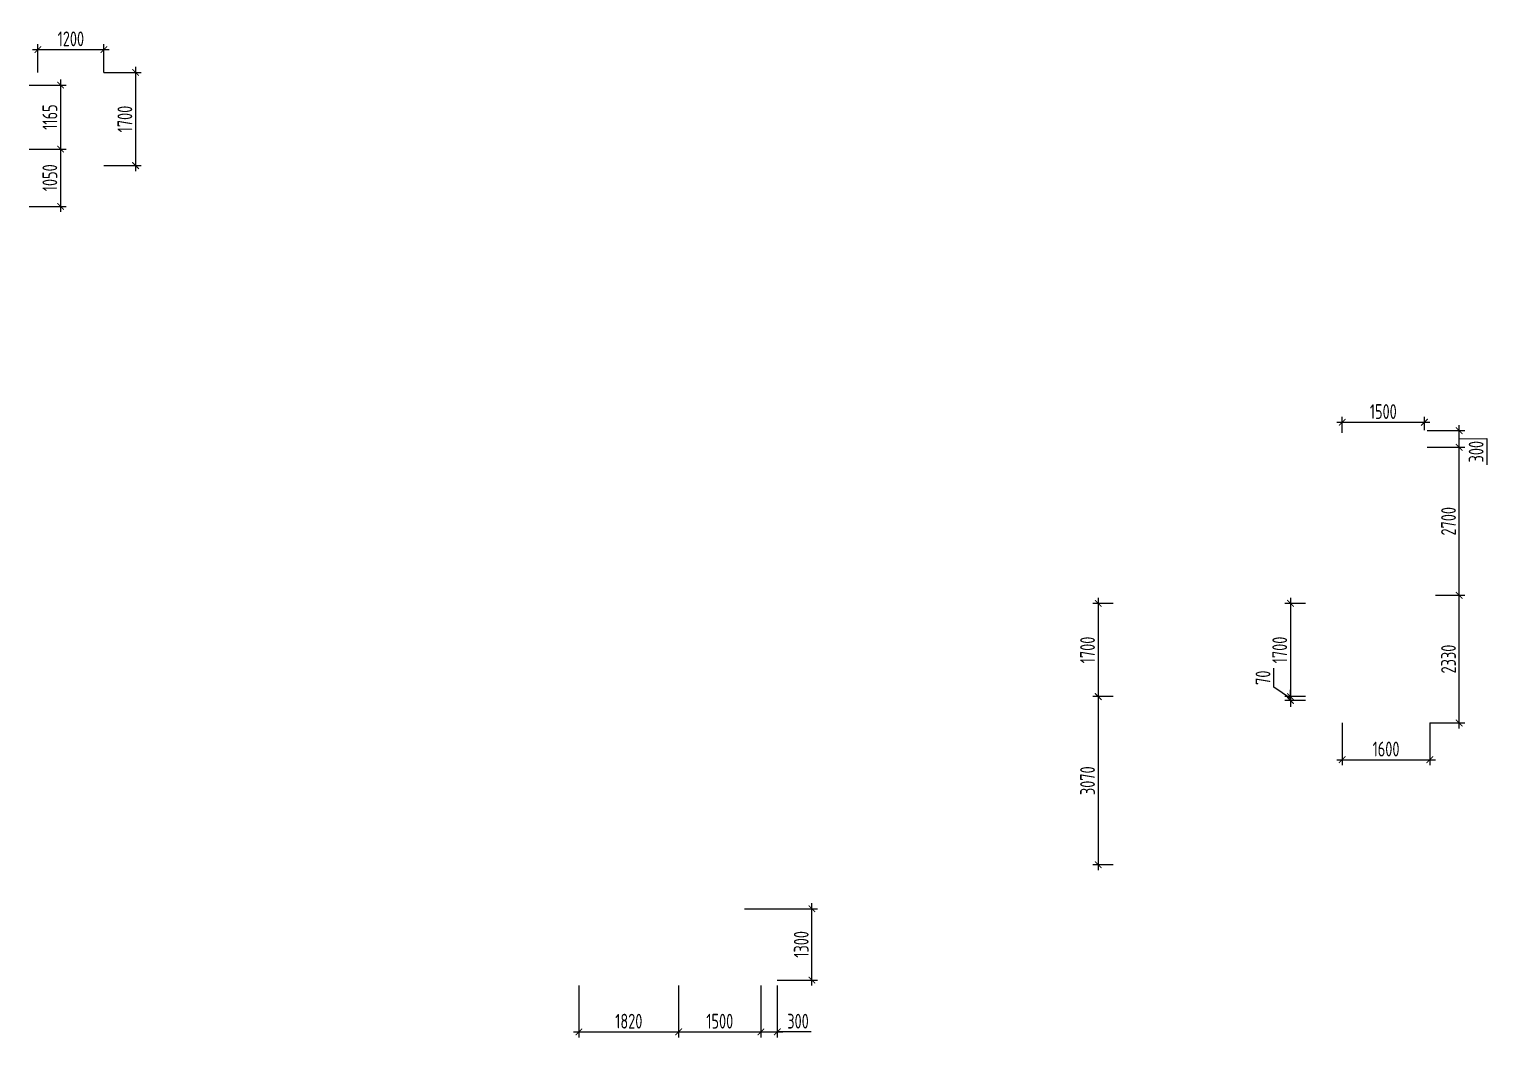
# Model space of a CAD drawing. Header units: millimetres. Extents: x -350007 to 536090, y -888 to 198380.
# Drawn here: x -178264 to -151664, y 112677 to 131096 of the extents above; entities that cross this region are included whole.
import ezdxf

# ---------------------------------------------------------------- set-up
doc = ezdxf.new("R2010")
doc.units = ezdxf.units.MM
doc.layers.add('АР_Размеры нов.', color=15, linetype='Continuous', lineweight=0)
doc.styles.add('ISOCPEUR', font='isocpeur.ttf', dxfattribs={"width": 0.7})
doc.dimstyles.new('R_100', dxfattribs={"dimtxt": 270, "dimasz": 120, "dimexe": 100, "dimexo": 0, "dimgap": 60, "dimtad": 1, "dimdec": 0, "dimrnd": 5, "dimzin": 0, "dimdsep": 46, "dimtxsty": 'ISOCPEUR', "dimblk": 'ARCHTICK', "dimcen": 0, "dimdle": 100, "dimclrd": 256, "dimclre": 256, "dimclrt": 256, "dimadec": 0, "dimazin": 0, "dimtfac": 2, "dimtdec": 0, "dimtofl": 0, "dimtmove": 1, "dimatfit": 3, "dimfxl": 1, "dimtvp": 3, "dimtolj": 1, "dimtzin": 0, "dimarcsym": 0})

# ---------------------------------------------------------------- blocks, each defined once
blk = doc.blocks.new('_ArchTick')
at = {"color": 0, "linetype": 'ByBlock', "const_width": 0.15}
blk.add_lwpolyline([(-0.5, -0.5), (0.5, 0.5)], dxfattribs=at)
blk = doc.blocks.new('*D2738')
at = {"layer": 'Defpoints', "color": 0, "ltscale": 100, "transparency": 16777216}
for p in [(-178264, 130076), (-178264, 128909), (-177691, 128909)]:
    blk.add_point(p, dxfattribs=at)
at = {"layer": 'АР_Размеры нов.', "lineweight": -2, "ltscale": 100, "transparency": 16777216}
for p, q in [((-178264, 130076), (-177591, 130076)), ((-177691, 130176), (-177691, 128809)), ((-178264, 128909), (-177591, 128909))]:
    blk.add_line(p, q, dxfattribs=at)
at = {"layer": 'АР_Размеры нов.', "lineweight": -2, "ltscale": 100, "transparency": 16777216, "xscale": 120, "yscale": 120, "zscale": 120}
for p, rotation in [((-177691, 130076), 90), ((-177691, 128909), 270)]:
    blk.add_blockref('_ArchTick', p, dxfattribs=dict(at, rotation=rotation))
at = {"layer": 'АР_Размеры нов.', "ltscale": 100, "transparency": 16777216, "insert": (-177886, 129492), "char_height": 270, "attachment_point": 5, "rotation": 90, "style": 'ISOCPEUR'}
blk.add_mtext('\\A1;1165', dxfattribs=at)
blk = doc.blocks.new('*D2758')
at = {"layer": 'Defpoints', "color": 0, "ltscale": 100, "transparency": 16777216}
for p in [(-158484, 120621), (-158756, 118921), (-158484, 118921)]:
    blk.add_point(p, dxfattribs=at)
at = {"layer": 'АР_Размеры нов.', "lineweight": -2, "ltscale": 100, "transparency": 16777216}
for p, q in [((-158484, 120621), (-158856, 120621)), ((-158756, 120721), (-158756, 118821)), ((-158484, 118921), (-158856, 118921))]:
    blk.add_line(p, q, dxfattribs=at)
at = {"layer": 'АР_Размеры нов.', "lineweight": -2, "ltscale": 100, "transparency": 16777216, "xscale": 120, "yscale": 120, "zscale": 120}
for p, rotation in [((-158756, 120621), 90), ((-158756, 118921), 270)]:
    blk.add_blockref('_ArchTick', p, dxfattribs=dict(at, rotation=rotation))
at = {"layer": 'АР_Размеры нов.', "ltscale": 100, "transparency": 16777216, "insert": (-158951, 119771), "char_height": 270, "attachment_point": 5, "rotation": 90, "style": 'ISOCPEUR'}
blk.add_mtext('\\A1;1700', dxfattribs=at)
blk = doc.blocks.new('*D2536')
at = {"layer": 'Defpoints', "color": 0, "ltscale": 100, "transparency": 16777216}
for p in [(-154974, 120621), (-155249, 118921), (-154974, 118921)]:
    blk.add_point(p, dxfattribs=at)
at = {"layer": 'АР_Размеры нов.', "lineweight": -2, "ltscale": 100, "transparency": 16777216}
for p, q in [((-154974, 120621), (-155349, 120621)), ((-155249, 120721), (-155249, 118821)), ((-154974, 118921), (-155349, 118921))]:
    blk.add_line(p, q, dxfattribs=at)
at = {"layer": 'АР_Размеры нов.', "lineweight": -2, "ltscale": 100, "transparency": 16777216, "xscale": 120, "yscale": 120, "zscale": 120}
for p, rotation in [((-155249, 120621), 90), ((-155249, 118921), 270)]:
    blk.add_blockref('_ArchTick', p, dxfattribs=dict(at, rotation=rotation))
at = {"layer": 'АР_Размеры нов.', "ltscale": 100, "transparency": 16777216, "insert": (-155444, 119771), "char_height": 270, "attachment_point": 5, "rotation": 90, "style": 'ISOCPEUR'}
blk.add_mtext('\\A1;1700', dxfattribs=at)
blk = doc.blocks.new('*D2724')
at = {"layer": 'Defpoints', "color": 0, "ltscale": 100, "transparency": 16777216}
for p in [(-154304, 123734), (-152804, 123925), (-152804, 123781)]:
    blk.add_point(p, dxfattribs=at)
at = {"layer": 'АР_Размеры нов.', "lineweight": -2, "ltscale": 100, "transparency": 16777216}
for p, q in [((-154304, 123734), (-154304, 124025)), ((-152804, 123781), (-152804, 124025)), ((-154404, 123925), (-152704, 123925))]:
    blk.add_line(p, q, dxfattribs=at)
at = {"layer": 'АР_Размеры нов.', "lineweight": -2, "ltscale": 100, "transparency": 16777216, "xscale": 120, "yscale": 120, "zscale": 120, "rotation": 180}
blk.add_blockref('_ArchTick', (-154304, 123925), dxfattribs=at)
at = {"layer": 'АР_Размеры нов.', "lineweight": -2, "ltscale": 100, "transparency": 16777216, "xscale": 120, "yscale": 120, "zscale": 120}
blk.add_blockref('_ArchTick', (-152804, 123925), dxfattribs=at)
at = {"layer": 'АР_Размеры нов.', "ltscale": 100, "transparency": 16777216, "insert": (-153554, 124120), "char_height": 270, "attachment_point": 5, "style": 'ISOCPEUR'}
blk.add_mtext('\\A1;1500', dxfattribs=at)
blk = doc.blocks.new('*D2725')
at = {"layer": 'Defpoints', "color": 0, "ltscale": 100, "transparency": 16777216}
for p in [(-165212, 115051, 3), (-163980, 115051), (-164612, 113750, 3)]:
    blk.add_point(p, dxfattribs=at)
at = {"layer": 'АР_Размеры нов.', "lineweight": -2, "ltscale": 100, "transparency": 16777216}
for p, q in [((-165212, 115051), (-163880, 115051)), ((-163980, 113650), (-163980, 115151)), ((-164612, 113750), (-163880, 113750))]:
    blk.add_line(p, q, dxfattribs=at)
at = {"layer": 'АР_Размеры нов.', "lineweight": -2, "ltscale": 100, "transparency": 16777216, "xscale": 120, "yscale": 120, "zscale": 120}
for p, rotation in [((-163980, 115051), 90), ((-163980, 113750), 270)]:
    blk.add_blockref('_ArchTick', p, dxfattribs=dict(at, rotation=rotation))
at = {"layer": 'АР_Размеры нов.', "ltscale": 100, "transparency": 16777216, "insert": (-164175, 114400), "char_height": 270, "attachment_point": 5, "rotation": 90, "style": 'ISOCPEUR'}
blk.add_mtext('\\A1;1300', dxfattribs=at)
blk = doc.blocks.new('*D2933')
at = {"layer": 'Defpoints', "color": 0, "ltscale": 100, "transparency": 16777216}
for p in [(-168233, 113651), (-166412, 113652), (-166412, 112804)]:
    blk.add_point(p, dxfattribs=at)
at = {"layer": 'АР_Размеры нов.', "lineweight": -2, "ltscale": 100, "transparency": 16777216}
for p, q in [((-168233, 113651), (-168233, 112704)), ((-166412, 113652), (-166412, 112704)), ((-168333, 112804), (-166312, 112804))]:
    blk.add_line(p, q, dxfattribs=at)
at = {"layer": 'АР_Размеры нов.', "lineweight": -2, "ltscale": 100, "transparency": 16777216, "xscale": 120, "yscale": 120, "zscale": 120, "rotation": 180}
blk.add_blockref('_ArchTick', (-168233, 112804), dxfattribs=at)
at = {"layer": 'АР_Размеры нов.', "lineweight": -2, "ltscale": 100, "transparency": 16777216, "xscale": 120, "yscale": 120, "zscale": 120}
blk.add_blockref('_ArchTick', (-166412, 112804), dxfattribs=at)
at = {"layer": 'АР_Размеры нов.', "ltscale": 100, "transparency": 16777216, "insert": (-167322, 112999), "char_height": 270, "attachment_point": 5, "style": 'ISOCPEUR'}
blk.add_mtext('\\A1;1820', dxfattribs=at)
blk = doc.blocks.new('*D2934')
at = {"layer": 'Defpoints', "color": 0, "ltscale": 100, "transparency": 16777216}
for p in [(-166412, 113652), (-164912, 113651, -3), (-164912, 112804)]:
    blk.add_point(p, dxfattribs=at)
at = {"layer": 'АР_Размеры нов.', "lineweight": -2, "ltscale": 100, "transparency": 16777216}
for p, q in [((-166412, 113652), (-166412, 112704)), ((-164912, 113651), (-164912, 112704)), ((-166512, 112804), (-164812, 112804))]:
    blk.add_line(p, q, dxfattribs=at)
at = {"layer": 'АР_Размеры нов.', "lineweight": -2, "ltscale": 100, "transparency": 16777216, "xscale": 120, "yscale": 120, "zscale": 120, "rotation": 180}
blk.add_blockref('_ArchTick', (-166412, 112804), dxfattribs=at)
at = {"layer": 'АР_Размеры нов.', "lineweight": -2, "ltscale": 100, "transparency": 16777216, "xscale": 120, "yscale": 120, "zscale": 120}
blk.add_blockref('_ArchTick', (-164912, 112804), dxfattribs=at)
at = {"layer": 'АР_Размеры нов.', "ltscale": 100, "transparency": 16777216, "insert": (-165662, 112999), "char_height": 270, "attachment_point": 5, "style": 'ISOCPEUR'}
blk.add_mtext('\\A1;1500', dxfattribs=at)
blk = doc.blocks.new('*D2935')
at = {"layer": 'Defpoints', "color": 0, "ltscale": 100, "transparency": 16777216}
for p in [(-154304, 118440), (-152704, 118440), (-152704, 117769)]:
    blk.add_point(p, dxfattribs=at)
at = {"layer": 'АР_Размеры нов.', "lineweight": -2, "ltscale": 100, "transparency": 16777216}
for p, q in [((-154304, 118440), (-154304, 117669)), ((-152704, 118440), (-152704, 117669)), ((-154404, 117769), (-152604, 117769))]:
    blk.add_line(p, q, dxfattribs=at)
at = {"layer": 'АР_Размеры нов.', "lineweight": -2, "ltscale": 100, "transparency": 16777216, "xscale": 120, "yscale": 120, "zscale": 120, "rotation": 180}
blk.add_blockref('_ArchTick', (-154304, 117769), dxfattribs=at)
at = {"layer": 'АР_Размеры нов.', "lineweight": -2, "ltscale": 100, "transparency": 16777216, "xscale": 120, "yscale": 120, "zscale": 120}
blk.add_blockref('_ArchTick', (-152704, 117769), dxfattribs=at)
at = {"layer": 'АР_Размеры нов.', "ltscale": 100, "transparency": 16777216, "insert": (-153504, 117964), "char_height": 270, "attachment_point": 5, "style": 'ISOCPEUR'}
blk.add_mtext('\\A1;1600', dxfattribs=at)
blk = doc.blocks.new('*D2936')
at = {"layer": 'Defpoints', "color": 0, "ltscale": 100, "transparency": 16777216}
for p in [(-152604, 120769), (-152169, 120769), (-152704, 118440)]:
    blk.add_point(p, dxfattribs=at)
at = {"layer": 'АР_Размеры нов.', "lineweight": -2, "ltscale": 100, "transparency": 16777216}
for p, q in [((-152604, 120769), (-152069, 120769)), ((-152169, 118340), (-152169, 120869)), ((-152704, 118440), (-152069, 118440))]:
    blk.add_line(p, q, dxfattribs=at)
at = {"layer": 'АР_Размеры нов.', "lineweight": -2, "ltscale": 100, "transparency": 16777216, "xscale": 120, "yscale": 120, "zscale": 120}
for p, rotation in [((-152169, 120769), 90), ((-152169, 118440), 270)]:
    blk.add_blockref('_ArchTick', p, dxfattribs=dict(at, rotation=rotation))
at = {"layer": 'АР_Размеры нов.', "ltscale": 100, "transparency": 16777216, "insert": (-152364, 119605), "char_height": 270, "attachment_point": 5, "rotation": 90, "style": 'ISOCPEUR'}
blk.add_mtext('\\A1;2330', dxfattribs=at)
blk = doc.blocks.new('*D2944')
at = {"layer": 'Defpoints', "color": 0, "ltscale": 100, "transparency": 16777216}
for p in [(-152604, 123469), (-152169, 123469), (-152604, 120769)]:
    blk.add_point(p, dxfattribs=at)
at = {"layer": 'АР_Размеры нов.', "lineweight": -2, "ltscale": 100, "transparency": 16777216}
for p, q in [((-152604, 123469), (-152069, 123469)), ((-152169, 120669), (-152169, 123569)), ((-152604, 120769), (-152069, 120769))]:
    blk.add_line(p, q, dxfattribs=at)
at = {"layer": 'АР_Размеры нов.', "lineweight": -2, "ltscale": 100, "transparency": 16777216, "xscale": 120, "yscale": 120, "zscale": 120}
for p, rotation in [((-152169, 123469), 90), ((-152169, 120769), 270)]:
    blk.add_blockref('_ArchTick', p, dxfattribs=dict(at, rotation=rotation))
at = {"layer": 'АР_Размеры нов.', "ltscale": 100, "transparency": 16777216, "insert": (-152364, 122119), "char_height": 270, "attachment_point": 5, "rotation": 90, "style": 'ISOCPEUR'}
blk.add_mtext('\\A1;2700', dxfattribs=at)
blk = doc.blocks.new('*D2958')
at = {"layer": 'Defpoints', "color": 0, "ltscale": 100, "transparency": 16777216}
for p in [(-176901, 130724), (-178104, 130306), (-176901, 130306)]:
    blk.add_point(p, dxfattribs=at)
at = {"layer": 'АР_Размеры нов.', "lineweight": -2, "ltscale": 100, "transparency": 16777216}
for p, q in [((-178204, 130724), (-176801, 130724)), ((-178104, 130306), (-178104, 130824)), ((-176901, 130306), (-176901, 130824))]:
    blk.add_line(p, q, dxfattribs=at)
at = {"layer": 'АР_Размеры нов.', "lineweight": -2, "ltscale": 100, "transparency": 16777216, "xscale": 120, "yscale": 120, "zscale": 120, "rotation": 180}
blk.add_blockref('_ArchTick', (-178104, 130724), dxfattribs=at)
at = {"layer": 'АР_Размеры нов.', "lineweight": -2, "ltscale": 100, "transparency": 16777216, "xscale": 120, "yscale": 120, "zscale": 120}
blk.add_blockref('_ArchTick', (-176901, 130724), dxfattribs=at)
at = {"layer": 'АР_Размеры нов.', "ltscale": 100, "transparency": 16777216, "insert": (-177503, 130919), "char_height": 270, "attachment_point": 5, "style": 'ISOCPEUR'}
blk.add_mtext('\\A1;1200', dxfattribs=at)
blk = doc.blocks.new('*D2959')
at = {"layer": 'Defpoints', "color": 0, "ltscale": 100, "transparency": 16777216}
for p in [(-176901, 130306), (-176901, 128607), (-176322, 128607)]:
    blk.add_point(p, dxfattribs=at)
at = {"layer": 'АР_Размеры нов.', "lineweight": -2, "ltscale": 100, "transparency": 16777216}
for p, q in [((-176322, 130406), (-176322, 128507)), ((-176901, 130306), (-176222, 130306)), ((-176901, 128607), (-176222, 128607))]:
    blk.add_line(p, q, dxfattribs=at)
at = {"layer": 'АР_Размеры нов.', "lineweight": -2, "ltscale": 100, "transparency": 16777216, "xscale": 120, "yscale": 120, "zscale": 120}
for p, rotation in [((-176322, 130306), 90), ((-176322, 128607), 270)]:
    blk.add_blockref('_ArchTick', p, dxfattribs=dict(at, rotation=rotation))
at = {"layer": 'АР_Размеры нов.', "ltscale": 100, "transparency": 16777216, "insert": (-176517, 129456), "char_height": 270, "attachment_point": 5, "rotation": 90, "style": 'ISOCPEUR'}
blk.add_mtext('\\A1;1700', dxfattribs=at)
blk = doc.blocks.new('*D2969')
at = {"layer": 'Defpoints', "color": 0, "ltscale": 100, "transparency": 16777216}
for p in [(-152754, 123772), (-152169, 123772), (-152754, 123469)]:
    blk.add_point(p, dxfattribs=at)
at = {"layer": 'АР_Размеры нов.', "lineweight": -2, "ltscale": 100, "transparency": 16777216}
for p, q in [((-152754, 123772), (-152069, 123772)), ((-152169, 123369), (-152169, 123872)), ((-152754, 123469), (-152069, 123469)), ((-152169, 123620), (-151665, 123628)), ((-151665, 123628), (-151665, 123148))]:
    blk.add_line(p, q, dxfattribs=at)
at = {"layer": 'АР_Размеры нов.', "lineweight": -2, "ltscale": 100, "transparency": 16777216, "xscale": 120, "yscale": 120, "zscale": 120}
for p, rotation in [((-152169, 123772), 90), ((-152169, 123469), 270)]:
    blk.add_blockref('_ArchTick', p, dxfattribs=dict(at, rotation=rotation))
at = {"layer": 'АР_Размеры нов.', "ltscale": 100, "transparency": 16777216, "insert": (-151860, 123388), "char_height": 270, "attachment_point": 5, "rotation": 90, "style": 'ISOCPEUR'}
blk.add_mtext('\\A1;300', dxfattribs=at)
blk = doc.blocks.new('*D2801')
at = {"layer": 'Defpoints', "color": 0, "ltscale": 100, "transparency": 16777216}
for p in [(-164912, 113651), (-164612, 113651, -3), (-164612, 112804)]:
    blk.add_point(p, dxfattribs=at)
at = {"layer": 'АР_Размеры нов.', "lineweight": -2, "ltscale": 100, "transparency": 16777216}
for p, q in [((-164912, 113651), (-164912, 112704)), ((-164612, 113651), (-164612, 112704)), ((-165012, 112804), (-164512, 112804)), ((-163994, 112804), (-164612, 112804))]:
    blk.add_line(p, q, dxfattribs=at)
at = {"layer": 'АР_Размеры нов.', "lineweight": -2, "ltscale": 100, "transparency": 16777216, "xscale": 120, "yscale": 120, "zscale": 120, "rotation": 180}
blk.add_blockref('_ArchTick', (-164912, 112804), dxfattribs=at)
at = {"layer": 'АР_Размеры нов.', "lineweight": -2, "ltscale": 100, "transparency": 16777216, "xscale": 120, "yscale": 120, "zscale": 120}
blk.add_blockref('_ArchTick', (-164612, 112804), dxfattribs=at)
at = {"layer": 'АР_Размеры нов.', "ltscale": 100, "transparency": 16777216, "insert": (-164234, 112999), "char_height": 270, "attachment_point": 5, "style": 'ISOCPEUR'}
blk.add_mtext('\\A1;300', dxfattribs=at)
blk = doc.blocks.new('*D1653')
at = {"layer": 'Defpoints', "color": 0, "ltscale": 500, "transparency": 16777216}
for p in [(-158484, 118921), (-158756, 115851), (-158484, 115851)]:
    blk.add_point(p, dxfattribs=at)
at = {"layer": 'АР_Размеры нов.', "lineweight": -2, "ltscale": 500, "transparency": 16777216}
for p, q in [((-158484, 118921), (-158856, 118921)), ((-158756, 119021), (-158756, 115751)), ((-158484, 115851), (-158856, 115851))]:
    blk.add_line(p, q, dxfattribs=at)
at = {"layer": 'АР_Размеры нов.', "lineweight": -2, "ltscale": 500, "transparency": 16777216, "xscale": 120, "yscale": 120, "zscale": 120}
for p, rotation in [((-158756, 118921), 90), ((-158756, 115851), 270)]:
    blk.add_blockref('_ArchTick', p, dxfattribs=dict(at, rotation=rotation))
at = {"layer": 'АР_Размеры нов.', "lineweight": 13, "ltscale": 500, "transparency": 16777216, "insert": (-158951, 117386), "char_height": 270, "attachment_point": 5, "rotation": 90, "style": 'ISOCPEUR'}
blk.add_mtext('\\A1;3070', dxfattribs=at)
blk = doc.blocks.new('*D1654')
at = {"layer": 'Defpoints', "color": 0, "ltscale": 500, "transparency": 16777216}
for p in [(-155249, 118921), (-154974, 118921), (-154974, 118851)]:
    blk.add_point(p, dxfattribs=at)
at = {"layer": 'АР_Размеры нов.', "lineweight": -2, "ltscale": 500, "transparency": 16777216}
for p, q in [((-155554, 119091), (-155554, 119437)), ((-155249, 118886), (-155554, 119091)), ((-154974, 118921), (-155349, 118921)), ((-155249, 118921), (-155249, 119041)), ((-155249, 118851), (-155249, 118921)), ((-154974, 118851), (-155349, 118851)), ((-155249, 118851), (-155249, 118731))]:
    blk.add_line(p, q, dxfattribs=at)
at = {"layer": 'АР_Размеры нов.', "lineweight": -2, "ltscale": 500, "transparency": 16777216, "xscale": 120, "yscale": 120, "zscale": 120}
for p, rotation in [((-155249, 118921), 270), ((-155249, 118851), 90)]:
    blk.add_blockref('_ArchTick', p, dxfattribs=dict(at, rotation=rotation))
at = {"layer": 'АР_Размеры нов.', "lineweight": 13, "ltscale": 500, "transparency": 16777216, "insert": (-155749, 119264), "char_height": 270, "attachment_point": 5, "rotation": 90, "style": 'ISOCPEUR'}
blk.add_mtext('\\A1;70', dxfattribs=at)
blk = doc.blocks.new('*D4068')
at = {"layer": 'Defpoints', "color": 0, "transparency": 16777216}
for p in [(-178264, 128909), (-178264, 127861), (-177691, 127861)]:
    blk.add_point(p, dxfattribs=at)
at = {"layer": 'АР_Размеры нов.', "lineweight": -2, "transparency": 16777216}
for p, q in [((-177691, 129009), (-177691, 127761)), ((-178264, 128909), (-177591, 128909)), ((-178264, 127861), (-177591, 127861))]:
    blk.add_line(p, q, dxfattribs=at)
at = {"layer": 'АР_Размеры нов.', "lineweight": -2, "transparency": 16777216, "xscale": 120, "yscale": 120, "zscale": 120}
for p, rotation in [((-177691, 128909), 90), ((-177691, 127861), 270)]:
    blk.add_blockref('_ArchTick', p, dxfattribs=dict(at, rotation=rotation))
at = {"layer": 'АР_Размеры нов.', "transparency": 16777216, "insert": (-177886, 128385), "char_height": 270, "attachment_point": 5, "rotation": 90, "style": 'ISOCPEUR'}
blk.add_mtext('\\A1;1050', dxfattribs=at)

msp = doc.modelspace()

# ---------------------------------------------------------------- dimensions: what is measured, and where the dimension line sits
at = {"layer": 'АР_Размеры нов.', "ltscale": 100}
dim = msp.add_aligned_dim(p1=(-178103.9, 130306.2), p2=(-176901.5, 130306.2), distance=417.3, dimstyle='R_100', override={"dimpost": '\\X', "dimfxl": 2.5, "dimarcsym": 2}, dxfattribs=at)
dim.commit()
dim.dimension.update_dxf_attribs({"geometry": '*D2958', "text_midpoint": (-177502.7, 130918.6)})
for base, p1, p2, override, picture, middle in [((-176322, 128606.6), (-176901.5, 130306.2), (-176901.5, 128606.6), {"dimpost": '\\X', "dimfxl": 2.5, "dimarcsym": 2}, '*D2959', (-176517, 129456.4)), ((-177691, 128908.6), (-178263.9, 130075.6), (-178263.9, 128908.6), {"dimpost": '\\X', "dimfxl": 300, "dimarcsym": 1}, '*D2738', (-177886, 129492.1)), ((-152168.7, 123469.1), (-152603.9, 120769.1), (-152603.9, 123469.1), {"dimpost": '\\X', "dimfxl": 300, "dimarcsym": 1}, '*D2944', (-152363.7, 122119.1)), ((-152168.7, 120769.1), (-152704, 118440.2), (-152603.9, 120769.1), {"dimpost": '\\X', "dimfxl": 300, "dimarcsym": 1}, '*D2936', (-152363.7, 119604.7)), ((-158755.6, 118920.7), (-158483.9, 120620.7), (-158483.9, 118920.7), {"dimpost": '\\X', "dimfxl": 300, "dimarcsym": 1}, '*D2758', (-158950.6, 119770.7)), ((-155249.1, 118920.7), (-154973.9, 120620.7), (-154973.9, 118920.7), {"dimpost": '\\X', "dimfxl": 2.5, "dimarcsym": 1}, '*D2536', (-155444.1, 119770.7)), ((-163979.5, 115050.7, -3.5), (-164611.7, 113750), (-165211.7, 115050.7), {"dimpost": '\\X', "dimfxl": 300, "dimarcsym": 1}, '*D2725', (-164174.5, 114400.3, -3.5))]:
    dim = msp.add_linear_dim(base=base, p1=p1, p2=p2, angle=90, dimstyle='R_100', override=override, dxfattribs=at)
    dim.commit()
    dim.dimension.update_dxf_attribs({"geometry": picture, "text_midpoint": middle})
at = {"layer": 'АР_Размеры нов.'}
dim = msp.add_linear_dim(base=(-177691, 127860.7), p1=(-178263.9, 128908.6), p2=(-178263.9, 127860.7), angle=90, dimstyle='R_100', override={"dimpost": '\\X', "dimfxl": 300, "dimarcsym": 1}, dxfattribs=at)
dim.commit()
dim.dimension.update_dxf_attribs({"geometry": '*D4068', "text_midpoint": (-177886, 128384.6)})
at = {"layer": 'АР_Размеры нов.', "ltscale": 100}
for base, p1, p2, override, picture, middle in [((-152803.9, 123925.2), (-154303.9, 123734.1), (-152803.9, 123781.2), {"dimpost": '\\X', "dimfxl": 2.5, "dimarcsym": 1}, '*D2724', (-153553.9, 124120.2)), ((-152704, 117769.4), (-154303.9, 118440.2), (-152704, 118440.2), {"dimpost": '\\X', "dimfxl": 300, "dimarcsym": 1}, '*D2935', (-153504, 117964.4)), ((-166411.7115, 112803.8948), (-168233.1618, 113650.6825), (-166411.7115, 113652.1245), {"dimpost": '\\X', "dimfxl": 300, "dimarcsym": 1}, '*D2933', (-167322.4367, 112998.8948)), ((-164911.7, 112803.9), (-166411.7, 113652.1), (-164911.7, 113650.7, -3.5), {"dimpost": '\\X', "dimfxl": 300, "dimarcsym": 1}, '*D2934', (-165661.7, 112998.9))]:
    dim = msp.add_linear_dim(base=base, p1=p1, p2=p2, dimstyle='R_100', override=override, dxfattribs=at)
    dim.commit()
    dim.dimension.update_dxf_attribs({"geometry": picture, "text_midpoint": middle})
dim = msp.add_linear_dim(base=(-152168.7034, 123771.5885), p1=(-152753.9151, 123469.1375), p2=(-152753.9151, 123771.5885), angle=90, dimstyle='R_100', override={"dimpost": '\\X', "dimfxl": 300, "dimarcsym": 1}, dxfattribs=at)
dim.commit()
dim.dimension.update_dxf_attribs({"geometry": '*D2969', "text_midpoint": (-151664.5, 123567.5), "dimtype": 160})
at = {"layer": 'АР_Размеры нов.', "lineweight": 13, "ltscale": 500}
dim = msp.add_linear_dim(base=(-155249.1, 118920.7), p1=(-154973.9, 118850.7), p2=(-154973.9, 118920.7), angle=90, dimstyle='R_100', override={"dimpost": '\\X'}, dxfattribs=at)
dim.commit()
dim.dimension.update_dxf_attribs({"geometry": '*D1654', "text_midpoint": (-155553.9, 119150.5), "dimtype": 160})
dim = msp.add_linear_dim(base=(-158755.6, 115850.7), p1=(-158483.9, 118920.7), p2=(-158483.9, 115850.7), angle=90, dimstyle='R_100', override={"dimpost": '\\X'}, dxfattribs=at)
dim.commit()
dim.dimension.update_dxf_attribs({"geometry": '*D1653', "text_midpoint": (-158950.6, 117385.7)})
at = {"layer": 'АР_Размеры нов.', "ltscale": 100}
dim = msp.add_linear_dim(base=(-164611.7, 112803.9), p1=(-164911.7, 113650.7), p2=(-164611.7, 113650.7, -3.5), dimstyle='R_100', override={"dimpost": '\\X', "dimfxl": 300, "dimarcsym": 1}, dxfattribs=at)
dim.commit()
dim.dimension.update_dxf_attribs({"geometry": '*D2801', "text_midpoint": (-164233.9, 112677), "dimtype": 160})

doc.saveas('drawing.dxf')
